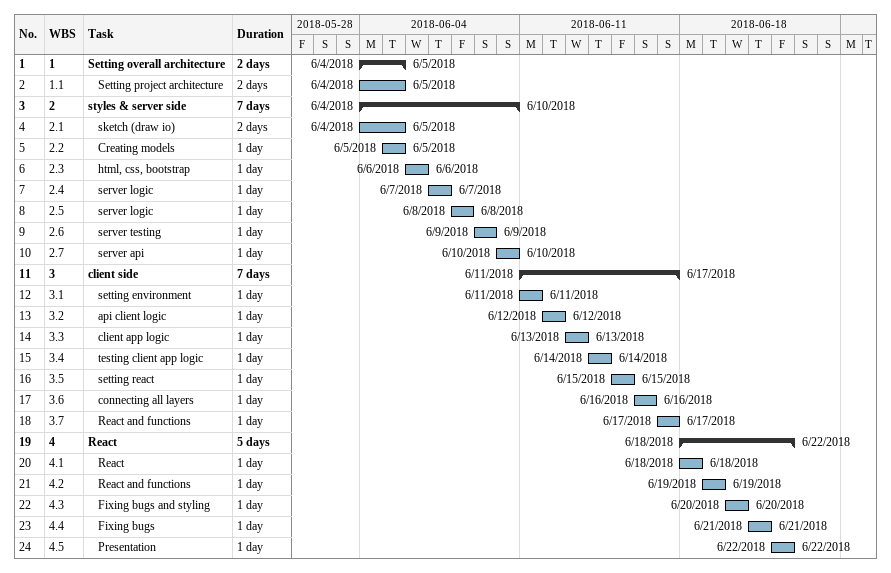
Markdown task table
| ID | WBS | Task | Duration | Start | Finish |
|---|---|---|---|---|---|
| 1 | 1 | **Setting overall architecture** | 2d | 2018-06-04 | 2018-06-05 |
| 2 | 1.1 | Setting project architecture | 2d | 2018-06-04 | 2018-06-05 |
| 3 | 2 | **styles & server side** | 7d | 2018-06-04 | 2018-06-10 |
| 4 | 2.1 | sketch (draw io) | 2d | 2018-06-04 | 2018-06-05 |
| 5 | 2.2 | Creating models | 1d | 2018-06-05 | 2018-06-05 |
| 6 | 2.3 | html, css, bootstrap | 1d | 2018-06-06 | 2018-06-06 |
| 7 | 2.4 | server logic | 1d | 2018-06-07 | 2018-06-07 |
| 8 | 2.5 | server logic | 1d | 2018-06-08 | 2018-06-08 |
| 9 | 2.6 | server testing | 1d | 2018-06-09 | 2018-06-09 |
| 10 | 2.7 | server api | 1d | 2018-06-10 | 2018-06-10 |
| 11 | 3 | **client side** | 7d | 2018-06-11 | 2018-06-17 |
| 12 | 3.1 | setting environment | 1d | 2018-06-11 | 2018-06-11 |
| 13 | 3.2 | api client logic | 1d | 2018-06-12 | 2018-06-12 |
| 14 | 3.3 | client app logic | 1d | 2018-06-13 | 2018-06-13 |
| 15 | 3.4 | testing client app logic | 1d | 2018-06-14 | 2018-06-14 |
| 16 | 3.5 | setting react | 1d | 2018-06-15 | 2018-06-15 |
| 17 | 3.6 | connecting all layers | 1d | 2018-06-16 | 2018-06-16 |
| 18 | 3.7 | React and functions | 1d | 2018-06-17 | 2018-06-17 |
| 19 | 4 | **React** | 5d | 2018-06-18 | 2018-06-22 |
| 20 | 4.1 | React | 1d | 2018-06-18 | 2018-06-18 |
| 21 | 4.2 | React and functions | 1d | 2018-06-19 | 2018-06-19 |
| 22 | 4.3 | Fixing bugs and styling | 1d | 2018-06-20 | 2018-06-20 |
| 23 | 4.4 | Fixing bugs | 1d | 2018-06-21 | 2018-06-21 |
| 24 | 4.5 | Presentation | 1d | 2018-06-22 | 2018-06-22 |
